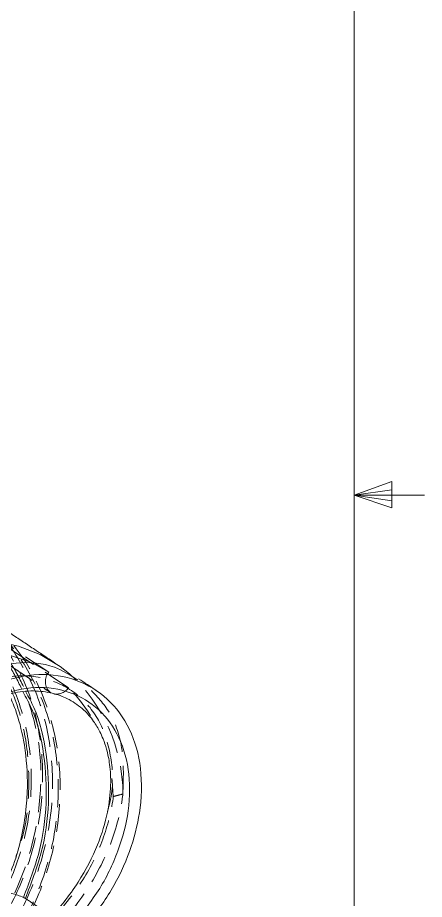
# Model space of a CAD drawing. Header units: millimetres. Extents: x 11 to 421, y 5 to 275.
# Drawn here: x 400.74 to 419.13, y 121.73 to 161.62 of the extents above; entities that cross this region are included whole.
import ezdxf

# ---------------------------------------------------------------- set-up
doc = ezdxf.new("R2010")
doc.units = ezdxf.units.MM
doc.linetypes.add('HIDDEN', pattern=[1.905, 1.27, -0.635])

msp = doc.modelspace()

# ---------------------------------------------------------------- linework, layer by layer
at = {"color": 7, "linetype": 'Continuous', "lineweight": 0}
for p, q in [((415.957, 9.959), (415.957, 270.309)), ((415.957, 140.025), (417.663, 140.635)), ((417.663, 140.635), (417.663, 139.451)), ((415.957, 140.025), (417.663, 140.254)), ((415.957, 140.025), (419.132, 140.025)), ((415.957, 140.025), (417.663, 139.451)), ((415.957, 140.025), (417.663, 139.763))]:
    msp.add_line(p, q, dxfattribs=at)
at = {"color": 7, "linetype": 'HIDDEN', "lineweight": 0}
for p, q in [((402.153, 132.01), (398.06, 134.735)), ((403.036, 131.305), (399.129, 133.906)), ((402.153, 132.01), (401.422, 132.417)), ((402.394, 120.907), (401.088, 121.777))]:
    msp.add_line(p, q, dxfattribs=at)
at = {"color": 7, "linetype": 'Continuous', "lineweight": 15, "flags": 128}
for points in [[(403.083, 131.936), (402.661, 132.268), (401.76, 132.808), (400.774, 133.192), (399.72, 133.414), (398.619, 133.47), (397.49, 133.359), (396.354, 133.083), (395.232, 132.646), (394.145, 132.057), (393.112, 131.327), (392.152, 130.469), (391.283, 129.499), (390.521, 128.434), (389.88, 127.294), (389.371, 126.1), (389.005, 124.874), (388.787, 123.638), (388.724, 122.77)], [(401.422, 132.417), (401.232, 132.501), (400.229, 132.829), (399.164, 132.986), (398.057, 132.97), (396.931, 132.781), (395.809, 132.423), (394.714, 131.903), (393.666, 131.231), (392.687, 130.422), (391.797, 129.49)], [(402.408, 131.021), (402.384, 131.025), (402.22, 131.093)]]:
    msp.add_lwpolyline(points, dxfattribs=at)
at = {"color": 7, "linetype": 'HIDDEN', "lineweight": 0, "flags": 128}
msp.add_lwpolyline([(405.066, 126.388), (405.011, 127.111), (404.999, 127.207)], dxfattribs=at)
at = {"color": 7, "linetype": 'HIDDEN', "lineweight": 0}
for centre, radius, start, end in [((402.635, 131.585), 0.643, 138.5623, 229.8285), ((398.154, 126.49), 7.346, 0.074, 47.8513), ((402.473, 131.712), 0.694, 264.6018, 324.1074), ((398.689, 126.834), 6.236, 31.1003, 45.81)]:
    msp.add_arc(centre, radius, start, end, dxfattribs=at)
for points, knots in [([(398.443, 117.583), (398.94, 118.052), (399.935, 118.989), (401.197, 120.935), (402.151, 123.235), (402.633, 125.826), (402.553, 128.434), (401.901, 130.914), (400.667, 133.055), (399.439, 134.473), (398.545, 134.959), (398.357, 135.061)], [0, 0, 0, 0, 0.109673, 0.219302, 0.343908, 0.468507, 0.593103, 0.717698, 0.842297, 0.966903, 1, 1, 1, 1]), ([(399.227, 134.559), (399.737, 134.09), (400.846, 133.068), (401.974, 130.943), (402.644, 128.46), (402.718, 125.821), (402.227, 123.209), (401.223, 120.782), (399.798, 118.694), (398.066, 117.067), (396.177, 116.017), (394.323, 115.547), (393.246, 115.745), (392.74, 115.838)], [0, 0, 0, 0, 0.0791524, 0.1722759, 0.2653969, 0.3585177, 0.4516415, 0.5447704, 0.6379073, 0.7310549, 0.8242159, 0.9173769, 1, 1, 1, 1]), ([(398.339, 134.432), (398.822, 133.925), (399.787, 132.912), (400.751, 130.976), (401.31, 128.852), (401.411, 126.616), (401.102, 124.37), (400.566, 122.992), (400.298, 122.303)], [0, 0, 0, 0, 0.166745, 0.333397, 0.5, 0.666603, 0.833255, 1, 1, 1, 1]), ([(398.254, 134.341), (398.732, 133.84), (399.688, 132.839), (400.644, 130.926), (401.204, 128.824), (401.293, 126.619), (401.095, 124.848), (400.75, 123.906), (400.655, 123.65)], [0, 0, 0, 0, 0.186181, 0.372258, 0.55828, 0.744304, 0.93038, 1, 1, 1, 1]), ([(399.044, 133.815), (399.535, 133.323), (400.323, 132.535), (400.803, 131.501), (400.983, 131.113)], [0, 0, 0, 0, 0.623985, 1, 1, 1, 1]), ([(399.129, 133.906), (399.625, 133.408), (400.432, 132.596), (400.922, 131.533), (401.111, 131.123)], [0, 0, 0, 0, 0.613985, 1, 1, 1, 1]), ([(400.331, 133.305), (400.773, 132.604), (401.658, 131.201), (402.29, 128.682), (402.375, 126.053), (401.882, 123.438), (400.878, 121.012), (399.452, 118.923), (397.722, 117.3), (395.825, 116.234), (393.928, 115.807), (392.282, 115.931), (391.466, 116.449), (391.12, 116.669)], [0, 0, 0, 0, 0.093148, 0.186294, 0.27944, 0.372588, 0.465742, 0.558903, 0.652075, 0.745261, 0.838447, 0.931619, 1, 1, 1, 1]), ([(399.886, 133.601), (400.328, 132.9), (401.213, 131.497), (401.846, 128.979), (401.93, 126.349), (401.437, 123.734), (400.434, 121.309), (399.007, 119.218), (397.279, 117.598), (395.377, 116.522), (393.497, 116.13), (392.202, 116.134), (391.68, 116.424), (391.644, 116.444)], [0, 0, 0, 0, 0.099252, 0.198502, 0.297751, 0.397004, 0.496261, 0.595528, 0.694806, 0.794098, 0.89339, 0.992668, 1, 1, 1, 1]), ([(404.804, 125.715), (404.856, 125.899), (405.094, 126.754), (405.013, 128.184), (404.524, 129.813), (403.536, 131.039), (402.183, 131.756), (400.568, 131.952), (399.408, 131.588), (398.828, 131.406)], [0, 0, 0, 0, 0.043679, 0.203038, 0.362403, 0.521777, 0.681164, 0.840571, 1, 1, 1, 1]), ([(405.499, 126.499), (405.522, 127.175), (405.568, 128.526), (405.015, 130.189), (404.318, 130.931), (403.995, 131.274)], [0, 0, 0, 0, 0.34966, 0.69933, 1, 1, 1, 1]), ([(395.379, 116.728), (396.003, 117.036), (397.253, 117.652), (398.962, 119.296), (400.37, 121.357), (401.362, 123.764), (401.835, 126.347), (401.794, 128.923), (401.296, 130.479), (401.054, 131.233)], [0, 0, 0, 0, 0.144167, 0.288314, 0.432444, 0.576562, 0.720672, 0.864777, 1, 1, 1, 1]), ([(398.443, 117.583), (399.127, 117.928), (400.496, 118.616), (402.343, 120.172), (403.908, 122.066), (405.025, 124.232), (405.408, 125.729), (405.495, 126.465), (405.499, 126.499)], [0, 0, 0, 0, 0.183036, 0.365998, 0.573956, 0.781903, 0.989843, 1, 1, 1, 1]), ([(405.066, 126.388), (405.075, 126.39), (405.131, 126.404), (405.275, 126.442), (405.41, 126.476), (405.499, 126.499)], [0, 0, 0, 0, 0.065714, 0.381427, 1, 1, 1, 1]), ([(402.394, 120.907), (402.854, 121.469), (403.773, 122.592), (404.656, 124.455), (404.982, 125.726), (405.062, 126.356), (405.066, 126.388)], [0, 0, 0, 0, 0.3275835, 0.6549817, 0.9822863, 1, 1, 1, 1])]:
    msp.add_open_spline(points, degree=3, knots=knots, dxfattribs=at)
at = {"color": 7, "linetype": 'Continuous', "lineweight": 15}
for points in [[(402.474, 132.398), (398.39, 135.116)], [(401.002, 121.826), (401.073, 121.785)], [(402.274, 120.987), (401.074, 121.787)]]:
    msp.add_open_spline(points, degree=1, dxfattribs=at)
for points, knots in [([(403.46, 131.663), (403.12, 131.877), (402.315, 132.384), (400.723, 132.539), (399.507, 132.179), (398.916, 132.004)], [0, 0, 0, 0, 0.273052, 0.646605, 1, 1, 1, 1]), ([(403.972, 120.695), (404.37, 121.246), (405.167, 122.347), (405.93, 124.125), (406.373, 126.021), (406.352, 127.941), (405.776, 129.692), (404.706, 131.019), (403.236, 131.8), (401.488, 132.024), (400.233, 131.644), (399.606, 131.454)], [0, 0, 0, 0, 0.096245, 0.192504, 0.288664, 0.4072, 0.52574, 0.644286, 0.762843, 0.881413, 1, 1, 1, 1]), ([(404.287, 131.19), (404.156, 131.278), (403.892, 131.453), (403.629, 131.629), (403.497, 131.716)], [0, 0, 0, 0, 0.5, 1, 1, 1, 1]), ([(403.096, 120.431), (403.552, 120.985), (404.462, 122.092), (405.339, 123.929), (405.826, 125.821), (405.826, 127.662), (405.308, 129.286), (404.327, 130.513), (402.973, 131.23), (401.358, 131.426), (400.198, 131.062), (399.618, 130.88)], [0, 0, 0, 0, 0.103781, 0.207504, 0.311197, 0.425978, 0.540762, 0.655553, 0.770354, 0.885169, 1, 1, 1, 1]), ([(399.473, 130.743), (399.853, 130.876), (400.58, 131.131), (401.569, 131.19), (402.393, 131.067), (403.121, 130.776), (403.708, 130.357), (404.159, 129.843), (404.432, 129.388), (404.622, 128.966), (404.787, 128.48), (404.925, 127.79), (404.973, 126.841), (404.829, 125.618), (404.381, 124.126), (403.663, 122.751), (402.896, 121.663), (402.432, 121.157), (402.221, 120.926)], [0, 0, 0, 0, 0.081634, 0.156499, 0.224997, 0.286864, 0.359343, 0.418495, 0.464377, 0.491703, 0.528144, 0.577275, 0.638854, 0.713181, 0.800013, 0.899561, 0.954285, 1, 1, 1, 1]), ([(400.353, 131.009), (400.451, 130.782), (400.736, 130.124), (401.068, 128.807), (401.212, 127.323), (401.147, 125.906), (400.959, 124.69), (400.64, 123.458), (400.305, 122.68), (400.144, 122.306)], [0, 0, 0, 0, 0.085963, 0.248454, 0.458396, 0.58151, 0.71644, 0.863473, 1, 1, 1, 1]), ([(400.983, 131.113), (401.119, 130.868), (401.594, 130.009), (401.974, 128.288), (402.098, 126.092), (401.791, 123.869), (401.265, 122.507), (401.002, 121.826)], [0, 0, 0, 0, 0.090301, 0.317661, 0.545022, 0.772447, 1, 1, 1, 1]), ([(401.111, 131.123), (401.238, 130.891), (401.708, 130.037), (402.083, 128.314), (402.205, 126.093), (401.89, 123.844), (401.356, 122.466), (401.088, 121.777)], [0, 0, 0, 0, 0.084865, 0.313583, 0.542302, 0.771086, 1, 1, 1, 1]), ([(400.212, 122.352), (400.187, 122.341), (400.134, 122.318), (400.161, 122.175), (400.283, 122.063), (400.481, 121.993), (400.739, 121.937), (400.918, 121.861), (401.002, 121.826)], [0, 0, 0, 0, 0.1929929, 0.4149146, 0.5507325, 0.6871916, 0.8549708, 1, 1, 1, 1])]:
    msp.add_open_spline(points, degree=3, knots=knots, dxfattribs=at)
at = {"color": 7, "linetype": 'HIDDEN', "lineweight": 0}
for points in [[(400.347, 132.34), (402.22, 131.093)], [(401.073, 121.785), (401.088, 121.777)]]:
    msp.add_open_spline(points, degree=1, dxfattribs=at)

doc.saveas('drawing.dxf')
